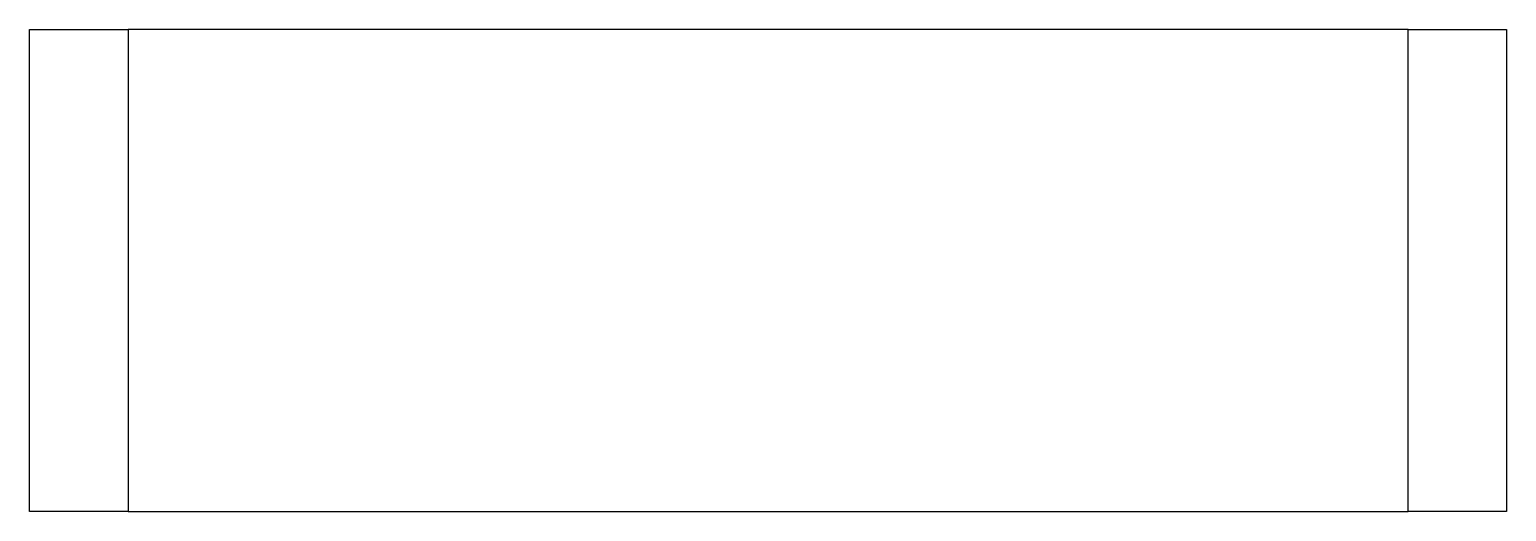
# Model space of a CAD drawing. Header units: inches. Extents: x -5.2 to 5.2, y -4 to -0.5.
import ezdxf

# ---------------------------------------------------------------- set-up
doc = ezdxf.new("R2010")
doc.units = ezdxf.units.IN
doc.layers.get('0').update_dxf_attribs({"linetype": 'CONTINUOUS'})

msp = doc.modelspace()

# ---------------------------------------------------------------- linework, layer by layer
for p, q in [((-5.25, -3.967), (-5.25, -0.54)), ((-5.25, -0.54), (-4.55, -0.54)), ((4.55, -0.54), (5.25, -0.54)), ((5.25, -0.54), (5.25, -3.967)), ((-4.55, -3.967), (-5.25, -3.967)), ((5.25, -3.967), (4.55, -3.967))]:
    msp.add_line(p, q)
msp.add_lwpolyline([(-4.55, -0.54), (-4.55, -3.967), (4.55, -3.967), (4.55, -0.54)], close=True)

doc.saveas('drawing.dxf')
